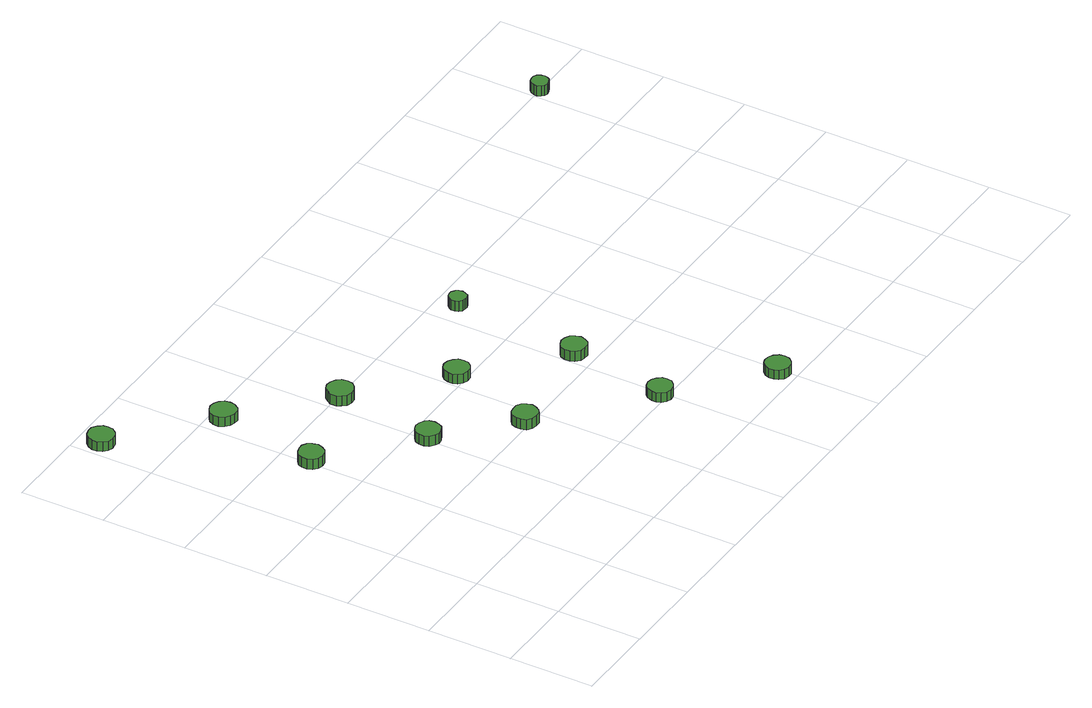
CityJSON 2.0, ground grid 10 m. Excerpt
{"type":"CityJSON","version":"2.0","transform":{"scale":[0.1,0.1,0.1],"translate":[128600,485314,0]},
"CityObjects":{
"tree1":{"type":"SolitaryVegetationObject","attributes":{"function":"something"},"geometry":[{"type":"MultiSurface","lod":"1","boundaries":[[[0,1,2,3,4,5,6,7,8,9,10,11,12,13,14]],[[15,16,17,18,19,20,21,22,23,24,25,26,27,28,29]],[[0,29,28,1]],[[1,28,27,2]],[[2,27,26,3]],[[3,26,25,4]],[[4,25,24,5]],[[5,24,23,6]],[[6,23,22,7]],[[7,22,21,8]],[[8,21,20,9]],[[9,20,19,10]],[[10,19,18,11]],[[11,18,17,12]],[[12,17,16,13]],[[13,16,15,14]],[[14,15,29,0]]]}]},
"tree2":{"type":"SolitaryVegetationObject","attributes":{"function":"something"},"geometry":[{"type":"MultiSurface","lod":"1","boundaries":[[[30,31,32,33,34,35,36,37,38,39,40,41,42,43,44]],[[45,46,47,48,49,50,51,52,53,54,55,56,57,58,59]],[[30,59,58,31]],[[31,58,57,32]],[[32,57,56,33]],[[33,56,55,34]],[[34,55,54,35]],[[35,54,53,36]],[[36,53,52,37]],[[37,52,51,38]],[[38,51,50,39]],[[39,50,49,40]],[[40,49,48,41]],[[41,48,47,42]],[[42,47,46,43]],[[43,46,45,44]],[[44,45,59,30]]]}]},
"tree3":{"type":"SolitaryVegetationObject","attributes":{"function":"something"},"geometry":[{"type":"MultiSurface","lod":"1","boundaries":[[[60,61,62,63,64,65,66,67,68,69,70,71,72,73,74]],[[75,76,77,78,79,80,81,82,83,84,85,86,87,88,89]],[[60,89,88,61]],[[61,88,87,62]],[[62,87,86,63]],[[63,86,85,64]],[[64,85,84,65]],[[65,84,83,66]],[[66,83,82,67]],[[67,82,81,68]],[[68,81,80,69]],[[69,80,79,70]],[[70,79,78,71]],[[71,78,77,72]],[[72,77,76,73]],[[73,76,75,74]],[[74,75,89,60]]]}]},
"tree4":{"type":"SolitaryVegetationObject","attributes":{"function":"something"},"geometry":[{"type":"MultiSurface","lod":"1","boundaries":[[[90,91,92,93,94,95,96,97,98,99,100,101,102,103,104]],[[105,106,107,108,109,110,111,112,113,114,115,116,117,118,119]],[[90,119,118,91]],[[91,118,117,92]],[[92,117,116,93]],[[93,116,115,94]],[[94,115,114,95]],[[95,114,113,96]],[[96,113,112,97]],[[97,112,111,98]],[[98,111,110,99]],[[99,110,109,100]],[[100,109,108,101]],[[101,108,107,102]],[[102,107,106,103]],[[103,106,105,104]],[[104,105,119,90]]]}]},
"tree5":{"type":"SolitaryVegetationObject","attributes":{"function":"something"},"geometry":[{"type":"MultiSurface","lod":"1","boundaries":[[[120,121,122,123,124,125,126,127,128,129,130,131,132,133,134]],[[135,136,137,138,139,140,141,142,143,144,145,146,147,148,149]],[[120,149,148,121]],[[121,148,147,122]],[[122,147,146,123]],[[123,146,145,124]],[[124,145,144,125]],[[125,144,143,126]],[[126,143,142,127]],[[127,142,141,128]],[[128,141,140,129]],[[129,140,139,130]],[[130,139,138,131]],[[131,138,137,132]],[[132,137,136,133]],[[133,136,135,134]],[[134,135,149,120]]]}]},
"tree6":{"type":"SolitaryVegetationObject","attributes":{"function":"something"},"geometry":[{"type":"MultiSurface","lod":"1","boundaries":[[[150,151,152,153,154,155,156,157,158,159,160,161,162,163,164]],[[165,166,167,168,169,170,171,172,173,174,175,176,177,178,179]],[[150,179,178,151]],[[151,178,177,152]],[[152,177,176,153]],[[153,176,175,154]],[[154,175,174,155]],[[155,174,173,156]],[[156,173,172,157]],[[157,172,171,158]],[[158,171,170,159]],[[159,170,169,160]],[[160,169,168,161]],[[161,168,167,162]],[[162,167,166,163]],[[163,166,165,164]],[[164,165,179,150]]]}]},
"tree7":{"type":"SolitaryVegetationObject","attributes":{"function":"something"},"geometry":[{"type":"MultiSurface","lod":"1","boundaries":[[[180,181,182,183,184,185,186,187,188,189,190,191,192,193,194]],[[195,196,197,198,199,200,201,202,203,204,205,206,207,208,209]],[[180,209,208,181]],[[181,208,207,182]],[[182,207,206,183]],[[183,206,205,184]],[[184,205,204,185]],[[185,204,203,186]],[[186,203,202,187]],[[187,202,201,188]],[[188,201,200,189]],[[189,200,199,190]],[[190,199,198,191]],[[191,198,197,192]],[[192,197,196,193]],[[193,196,195,194]],[[194,195,209,180]]]}]},
"tree8":{"type":"SolitaryVegetationObject","attributes":{"function":"something"},"geometry":[{"type":"MultiSurface","lod":"1","boundaries":[[[210,211,212,213,214,215,216,217,218,219,220,221,222,223,224]],[[225,226,227,228,229,230,231,232,233,234,235,236,237,238,239]],[[210,239,238,211]],[[211,238,237,212]],[[212,237,236,213]],[[213,236,235,214]],[[214,235,234,215]],[[215,234,233,216]],[[216,233,232,217]],[[217,232,231,218]],[[218,231,230,219]],[[219,230,229,220]],[[220,229,228,221]],[[221,228,227,222]],[[222,227,226,223]],[[223,226,225,224]],[[224,225,239,210]]]}]},
"tree9":{"type":"SolitaryVegetationObject","attributes":{"function":"something"},"geometry":[{"type":"MultiSurface","lod":"1","boundaries":[[[240,241,242,243,244,245,246,247,248,249,250,251,252,253,254]],[[255,256,257,258,259,260,261,262,263,264,265,266,267,268,269]],[[240,269,268,241]],[[241,268,267,242]],[[242,267,266,243]],[[243,266,265,244]],[[244,265,264,245]],[[245,264,263,246]],[[246,263,262,247]],[[247,262,261,248]],[[248,261,260,249]],[[249,260,259,250]],[[250,259,258,251]],[[251,258,257,252]],[[252,257,256,253]],[[253,256,255,254]],[[254,255,269,240]]]}]},
"tree10":{"type":"SolitaryVegetationObject","attributes":{"function":"something"},"geometry":[{"type":"MultiSurface","lod":"1","boundaries":[[[270,271,272,273,274,275,276,277,278,279,280,281,282,283,284]],[[285,286,287,288,289,290,291,292,293,294,295,296,297,298,299]],[[270,299,298,271]],[[271,298,297,272]],[[272,297,296,273]],[[273,296,295,274]],[[274,295,294,275]],[[275,294,293,276]],[[276,293,292,277]],[[277,292,291,278]],[[278,291,290,279]],[[279,290,289,280]],[[280,289,288,281]],[[281,288,287,282]],[[282,287,286,283]],[[283,286,285,284]],[[284,285,299,270]]]}]},
"tree11":{"type":"SolitaryVegetationObject","attributes":{"function":"something"},"geometry":[{"type":"MultiSurface","lod":"1","boundaries":[[[300,301,302,303,304,305,306,307,308,309,310,311,312,313,314]],[[315,316,317,318,319,320,321,322,323,324,325,326,327,328,329]],[[300,329,328,301]],[[301,328,327,302]],[[302,327,326,303]],[[303,326,325,304]],[[304,325,324,305]],[[305,324,323,306]],[[306,323,322,307]],[[307,322,321,308]],[[308,321,320,309]],[[309,320,319,310]],[[310,319,318,311]],[[311,318,317,312]],[[312,317,316,313]],[[313,316,315,314]],[[314,315,329,300]]]}]},
"tree12":{"type":"SolitaryVegetationObject","attributes":{"function":"something"},"geometry":[{"type":"MultiSurface","lod":"1","boundaries":[[[330,331,332,333,334,335,336,337,338,339,340,341,342,343,344]],[[345,346,347,348,349,350,351,352,353,354,355,356,357,358,359]],[[330,359,358,331]],[[331,358,357,332]],[[332,357,356,333]],[[333,356,355,334]],[[334,355,354,335]],[[335,354,353,336]],[[336,353,352,337]],[[337,352,351,338]],[[338,351,350,339]],[[339,350,349,340]],[[340,349,348,341]],[[341,348,347,342]],[[342,347,346,343]],[[343,346,345,344]],[[344,345,359,330]]]}]}
},
"vertices":[
[30,570,19],[29,576,19],[25,581,19],[20,585,19],[13,585,19],[7,583,19],[3,579,19],[0,573,19],[0,567,19],[3,561,19],[7,557,19],[13,555,19],[20,556,19],[25,559,19],[29,564,19],[29,564,7],[25,559,7],[20,556,7],[13,555,7],[7,557,7],[3,561,7],[0,567,7],[0,573,7],[3,579,7],[7,583,7],[13,585,7],[20,585,7],[25,581,7],[29,576,7],[30,570,7],
[116,363,18],[114,369,18],[111,374,18],[106,377,18],[100,377,18],[94,375,18],[89,371,18],[87,366,18],[87,360,18],[89,354,18],[94,350,18],[100,348,18],[106,349,18],[111,352,18],[114,357,18],[114,357,5],[111,352,5],[106,349,5],[100,348,5],[94,350,5],[89,354,5],[87,360,5],[87,366,5],[89,371,5],[94,375,5],[100,377,5],[106,377,5],[111,374,5],[114,369,5],[116,363,5],
[133,481,20],[132,487,20],[128,492,20],[123,495,20],[117,496,20],[111,494,20],[106,490,20],[103,484,20],[103,478,20],[106,472,20],[111,468,20],[117,466,20],[123,466,20],[128,469,20],[132,475,20],[132,475,8],[128,469,8],[123,466,8],[117,466,8],[111,468,8],[106,472,8],[103,478,8],[103,484,8],[106,490,8],[111,494,8],[117,496,8],[123,495,8],[128,492,8],[132,487,8],[133,481,8],
[213,277,19],[212,283,19],[209,287,19],[203,290,19],[197,291,19],[192,289,19],[187,285,19],[185,280,19],[185,274,19],[187,268,19],[192,264,19],[197,262,19],[203,263,19],[209,266,19],[212,271,19],[212,271,6],[209,266,6],[203,263,6],[197,262,6],[192,264,6],[187,268,6],[185,274,6],[185,280,6],[187,285,6],[192,289,6],[197,291,6],[203,290,6],[209,287,6],[212,283,6],[213,277,6],
[231,394,19],[230,401,19],[226,406,19],[220,409,19],[214,410,19],[208,408,19],[204,403,19],[201,398,19],[201,391,19],[204,386,19],[208,381,19],[214,379,19],[220,380,19],[226,383,19],[230,388,19],[230,388,6],[226,383,6],[220,380,6],[214,379,6],[208,381,6],[204,386,6],[201,391,6],[201,398,6],[204,403,6],[208,408,6],[214,410,6],[220,409,6],[226,406,6],[230,401,6],[231,394,6],
[295,205,17],[293,211,17],[290,216,17],[285,219,17],[279,219,17],[273,218,17],[268,214,17],[266,208,17],[266,202,17],[268,196,17],[273,192,17],[279,191,17],[285,191,17],[290,194,17],[293,199,17],[293,199,4],[290,194,4],[285,191,4],[279,191,4],[273,192,4],[268,196,4],[266,202,4],[266,208,4],[268,214,4],[273,218,4],[279,219,4],[285,219,4],[290,216,4],[293,211,4],[295,205,4],
[327,308,18],[326,314,18],[322,319,18],[317,322,18],[311,323,18],[305,321,18],[301,317,18],[299,311,18],[299,305,18],[301,300,18],[305,296,18],[311,294,18],[317,294,18],[322,297,18],[326,302,18],[326,302,6],[322,297,6],[317,294,6],[311,294,6],[305,296,6],[301,300,6],[299,305,6],[299,311,6],[301,317,6],[305,321,6],[311,323,6],[317,322,6],[322,319,6],[326,314,6],[327,308,6],
[407,105,18],[406,111,18],[402,116,18],[397,119,18],[391,120,18],[385,118,18],[381,114,18],[379,108,18],[379,102,18],[381,97,18],[385,93,18],[391,91,18],[397,92,18],[402,95,18],[406,99,18],[406,99,6],[402,95,6],[397,92,6],[391,91,6],[385,93,6],[381,97,6],[379,102,6],[379,108,6],[381,114,6],[385,118,6],[391,120,6],[397,119,6],[402,116,6],[406,111,6],[407,105,6],
[426,222,19],[424,228,19],[421,233,19],[416,236,19],[410,237,19],[404,235,19],[399,231,19],[397,225,19],[397,219,19],[399,214,19],[404,209,19],[410,208,19],[416,208,19],[421,211,19],[424,216,19],[424,216,6],[421,211,6],[416,208,6],[410,208,6],[404,209,6],[399,214,6],[397,219,6],[397,225,6],[399,231,6],[404,235,6],[410,237,6],[416,236,6],[421,233,6],[424,228,6],[426,222,6],
[506,19,18],[505,25,18],[501,30,18],[496,33,18],[490,34,18],[484,32,18],[480,28,18],[478,22,18],[478,16,18],[480,11,18],[484,7,18],[490,5,18],[496,5,18],[501,8,18],[505,13,18],[505,13,6],[501,8,6],[496,5,6],[490,5,6],[484,7,6],[480,11,6],[478,16,6],[478,22,6],[480,28,6],[484,32,6],[490,34,6],[496,33,6],[501,30,6],[505,25,6],[506,19,6],
[428,369,24],[427,373,24],[425,376,24],[421,379,24],[417,379,24],[413,378,24],[410,375,24],[408,371,24],[408,367,24],[410,363,24],[413,360,24],[417,359,24],[421,359,24],[425,361,24],[427,365,24],[427,365,11],[425,361,11],[421,359,11],[417,359,11],[413,360,11],[410,363,11],[408,367,11],[408,371,11],[410,375,11],[413,378,11],[417,379,11],[421,379,11],[425,376,11],[427,373,11],[428,369,11],
[823,500,15],[822,504,15],[820,508,15],[816,510,15],[812,510,15],[808,509,15],[805,506,15],[803,502,15],[803,498,15],[805,494,15],[808,491,15],[812,490,15],[816,491,15],[820,493,15],[822,496,15],[822,496,2],[820,493,2],[816,491,2],[812,490,2],[808,491,2],[805,494,2],[803,498,2],[803,502,2],[805,506,2],[808,509,2],[812,510,2],[816,510,2],[820,508,2],[822,504,2],[823,500,2]
]}
